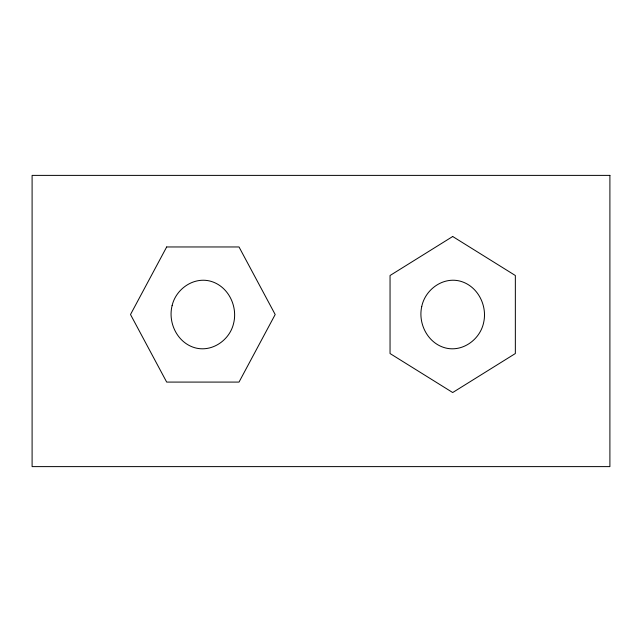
<?xml version="1.0" encoding="UTF-8"?>
<svg xmlns="http://www.w3.org/2000/svg" width="642" height="642" viewBox="0 0 642 642"><rect width="100%" height="100%" fill="white"/><g stroke="black" fill="none" stroke-linecap="round" stroke-linejoin="round"><path stroke-width="0.96" d="M421.738 306.555C417.846 323.728 427.853 343.269 445.307 347.908C462.561 352.426 480.224 339.457 483.659 322.493C487.559 305.319 477.552 285.77 460.089 281.132C442.836 276.622 425.173 289.59 421.738 306.555M172.104 305.64C167.771 322.725 177.288 342.523 194.606 347.683C211.7 352.707 229.732 340.276 233.592 323.407C237.925 306.314 228.408 286.525 211.09 281.365C193.996 276.333 175.964 288.772 172.104 305.64M166.679 246.961L130.511 314.524L166.679 382.086L239.017 382.086L275.185 314.524L239.017 246.961L166.679 246.961M452.698 236.505L390.047 275.514L390.047 353.533L452.698 392.535L515.349 353.533L515.349 275.514L452.698 236.505M609.9 175.386L32.1 175.386L32.1 466.614L609.9 466.614L609.9 175.386"/></g></svg>
